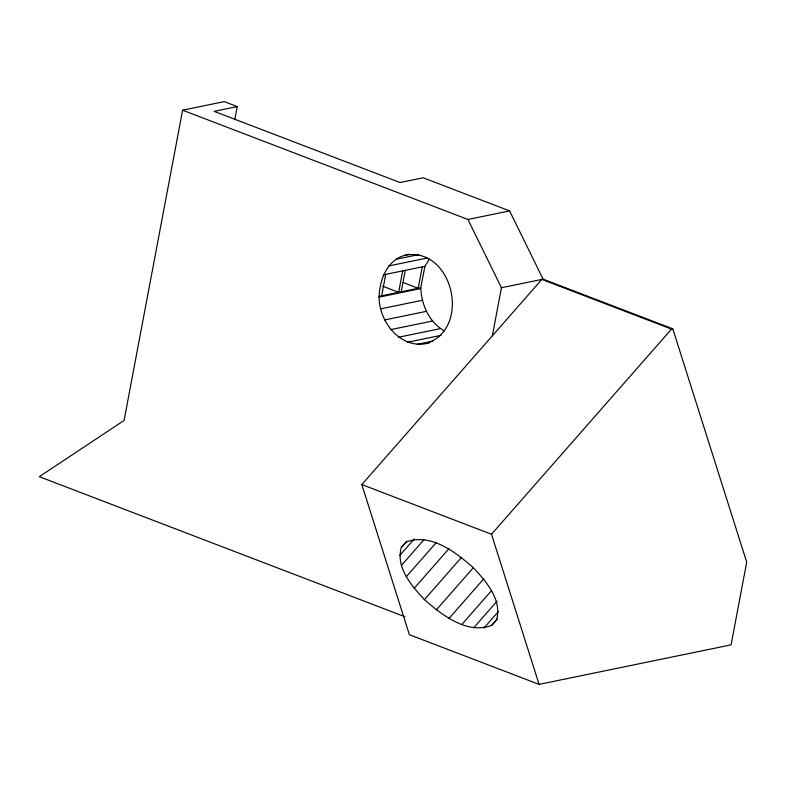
<?xml version="1.0" encoding="UTF-8"?>
<svg xmlns="http://www.w3.org/2000/svg" width="786" height="786" viewBox="0 0 786 786"><rect width="100%" height="100%" fill="white"/><g stroke="black" fill="none" stroke-linecap="round" stroke-linejoin="round"><path stroke-width="1.18" d="M429.117 342.853C401.518 350.929 378.538 321.946 379.107 296.342C379.972 277.212 388.657 257.101 409.634 254.281M444.365 330.857C429.176 322.476 421.345 304.565 420.765 287.764L424.902 266.346L429.205 259.36M234.739 119.816L237.234 106.591L224.265 101.62L182.607 110.197L124.08 420.451L39.3 476.689L404.947 616.745M381.672 295.811L385.72 274.363L424.902 266.346M402.717 270.856L398.649 292.323L379.107 296.342M382.664 286.202L398.649 292.323L401.214 291.803L405.281 270.335M422.259 266.837L418.201 288.295L401.214 291.803M492.36 335.809L501.429 287.735L467.945 219.471L182.607 110.197M401.282 547.557L406.166 542.006C430.974 532.721 455.664 552.342 473.418 567.767C486.112 581.522 502.215 599.689 496.565 619.859L491.682 625.401C466.874 634.685 442.184 615.074 424.43 599.649C411.736 585.894 395.633 567.728 401.282 547.557L406.942 541.112M361.815 484.569L541.839 279.423L671.539 329.088L672.787 328.833L746.7 562.128L731.088 644.864L539.078 684.38L409.378 634.705L361.815 484.569L491.515 534.244L539.078 684.38M399.642 555.564L414.193 538.99M401.371 565.488L423.988 539.707M406.333 576.659L436.23 542.595M414.193 588.311L448.944 548.716M424.43 599.649L461.598 557.284M491.515 534.244L671.539 329.088M436.328 609.897L473.496 567.541M449.091 618.366L483.832 578.761M461.834 624.467L491.731 590.394M473.703 627.788L497.135 601.084M483.881 628.112L498.432 611.537M491.682 625.401L497.341 618.955M426.729 343.344C471.885 328.116 452.775 246.087 404.869 255.263M383.234 274.923L385.72 274.363M237.234 106.591L214.165 111.347L400.064 182.539L423.143 177.783L509.613 210.894L543.087 279.168L672.787 328.833M467.945 219.471L509.613 210.894M396.154 259.242L418.771 254.585M388.775 265.943L426.867 258.103M379.049 297.137L420.707 288.56M380.679 308.859L422.337 300.281M501.429 287.735L543.087 279.168M384.708 319.931L426.366 311.354M390.848 329.599L432.516 321.022M398.689 337.204L440.356 328.627M407.708 342.224L441.034 335.357M417.268 344.317L432.742 341.134M420.765 287.764L418.201 288.295L403.356 282.606"/></g></svg>
